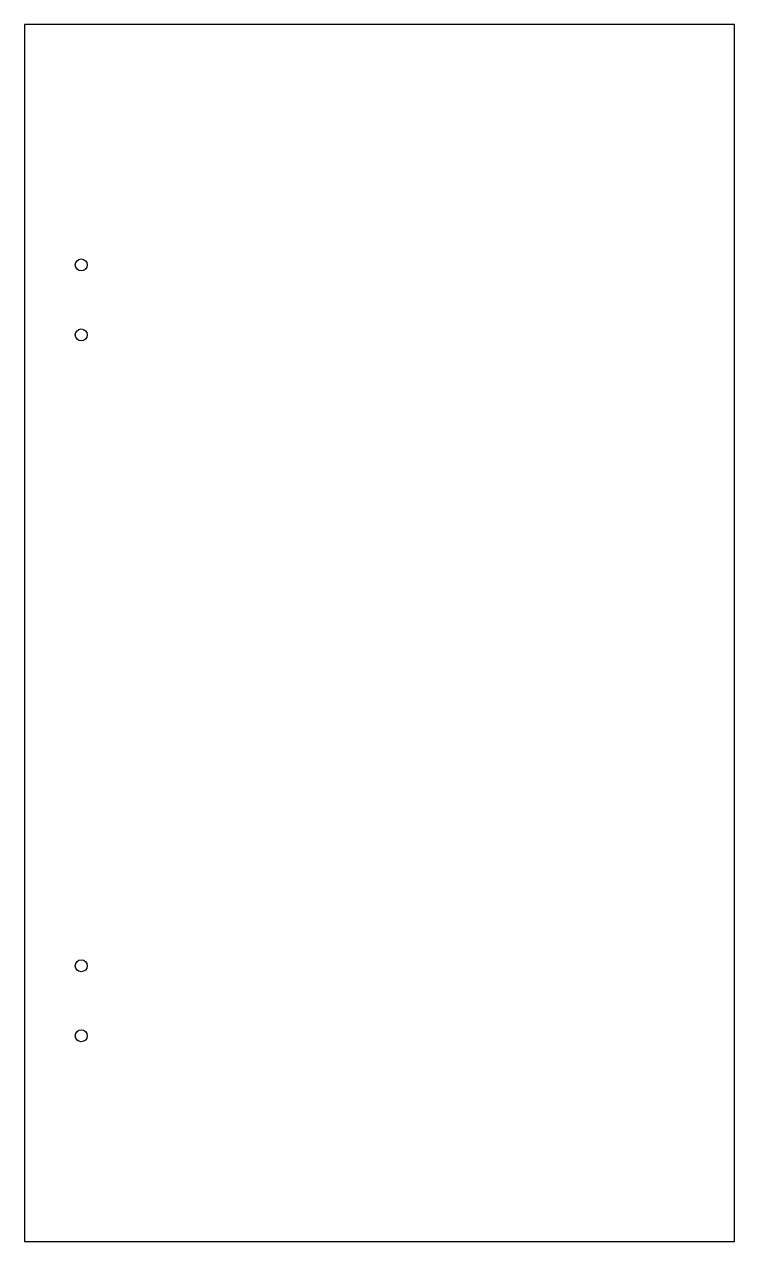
# Model space of a CAD drawing. Header units: millimetres. Extents: x -684 to -380, y 0 to 521.
import ezdxf

# ---------------------------------------------------------------- set-up
doc = ezdxf.new("R2010")
doc.units = ezdxf.units.MM
doc.layers.get('0').update_dxf_attribs({"linetype": 'CONTINUOUS'})

msp = doc.modelspace()

# ---------------------------------------------------------------- linework, layer by layer
msp.add_lwpolyline([(-684.28, 521.03), (-684.28, 0), (-380.31, 0), (-380.31, 521.03)], close=True)
for centre in [(-659.93, 418.07), (-659.93, 388.1), (-659.93, 118.07), (-659.93, 88.1)]:
    msp.add_circle(centre, 2.55)

doc.saveas('drawing.dxf')
